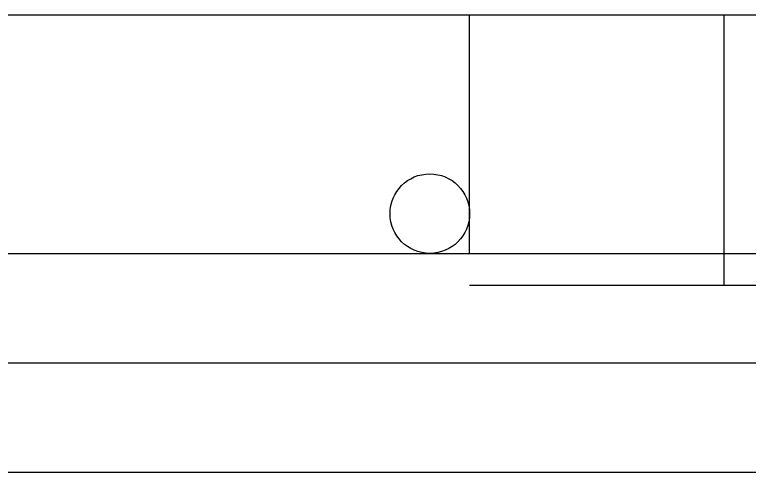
# Model space of a CAD drawing. Header units: inches. Extents: x 0 to 7.94, y 0 to 5.69.
# Drawn here: x 3.321 to 5.629, y 4.25 to 5.688 of the extents above; entities that cross this region are included whole.
import ezdxf

# ---------------------------------------------------------------- set-up
doc = ezdxf.new("R2010")
doc.units = ezdxf.units.IN
doc.header["$MEASUREMENT"] = 0
for name, color, linetype, lineweight, true_color in [('BoardOutline', 178, 'Continuous', 25, 0x000000), ('Holes', 6, 'Continuous', 25, 0xff00ff), ('Motor', 1, 'Continuous', 25, 0xff0000), ('Struts', 1, 'Continuous', 25, 0xff0000)]:
    doc.layers.add(name, color=color, linetype=linetype, lineweight=lineweight, true_color=true_color)

msp = doc.modelspace()

# ---------------------------------------------------------------- linework, layer by layer
at = {"layer": 'BoardOutline'}
msp.add_line((0, 5.6875), (7.9375, 5.6875), dxfattribs=at)
at = {"layer": 'Holes'}
msp.add_circle((4.625, 5.0625), 0.125, dxfattribs=at)
at = {"layer": 'Motor'}
for p, q in [((4.75, 4.9375), (4.75, 5.6875)), ((5.55, 4.8375), (5.55, 5.6875)), ((4.75, 4.8375), (7.25, 4.8375))]:
    msp.add_line(p, q, dxfattribs=at)
at = {"layer": 'Struts'}
for p, q in [((0, 4.9375), (7.25, 4.9375)), ((0, 4.59375), (7.25, 4.59375)), ((0, 4.25), (7.25, 4.25))]:
    msp.add_line(p, q, dxfattribs=at)

doc.saveas('drawing.dxf')
